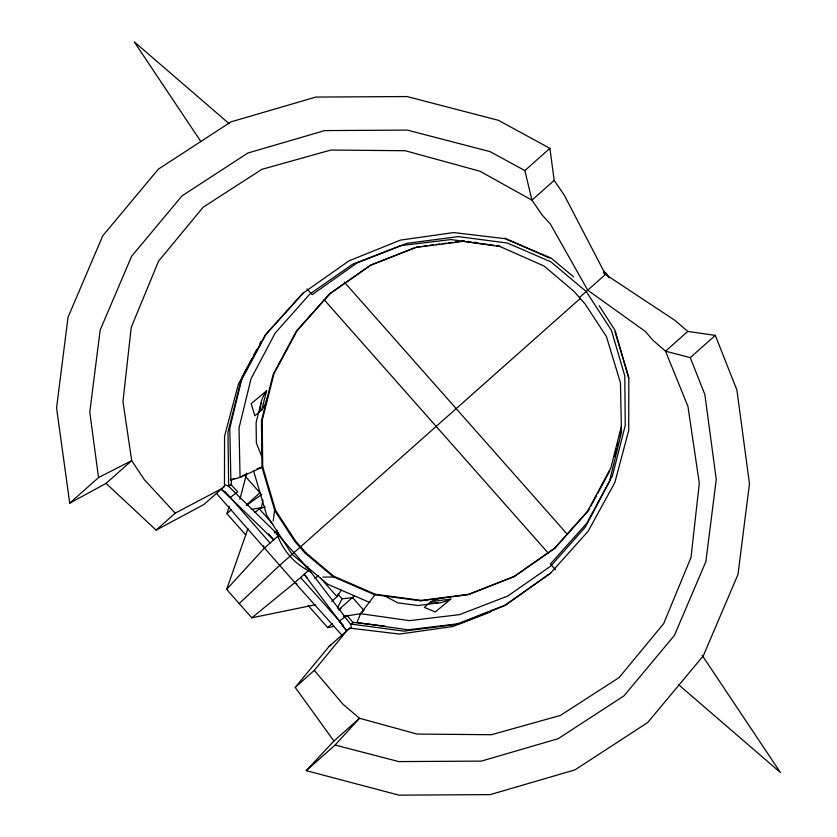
<?xml version="1.0" encoding="UTF-8"?>
<svg xmlns="http://www.w3.org/2000/svg" width="837" height="837" viewBox="0 0 837 837"><rect width="100%" height="100%" fill="white"/><g stroke="black" fill="none" stroke-linecap="round" stroke-linejoin="round"><path stroke-width="1.26" d="M69.722 503.163L98.536 477.561L89.779 412.243L100.158 330.092L131.608 256.3L181.974 195.91L247.836 153.025L324.693 130.582L407.305 130.101L490.043 151.623L524.862 170.581L531.955 200.158L542.282 215.182L550.369 224.034L587.72 290.188L645.442 331.536L652.703 340.042L665.53 351.205L687.941 406.374L699.303 483.263L691.027 557.369L663.678 623.638L619.108 677.562L560.361 715.447L491.434 734.719L417.046 734.059L359.533 718.272L333.911 741.027L306.269 770.647L398.977 795.15L490.179 794.627L575.009 769.852L647.702 722.53L703.289 655.863L738.004 574.412L749.46 483.734L736.884 389.979L715.3 335.375L687.784 331.431L674.967 320.393L605.454 274.431L564.41 195.377L554.199 180.394L549.888 148.337L498.392 120.298L407.054 96.548L315.863 97.071L231.022 121.846L158.339 169.168L102.742 235.825L68.027 317.275L56.571 407.964L69.722 503.163L106.079 483.409L156.121 530.124L203.778 504.585L224.462 486.36L224.567 436.129L238.43 384.068L265.13 335.365L302.848 293.327L348.998 260.841L400.442 240.114L453.664 232.56L505.046 238.681L551.081 258.068L573.659 276.901M224.473 484.613L228.334 486.025L231.179 484.769L231.504 479.36M273.207 520.938L274.62 510.057M262.954 499.971L261.406 507.64L251.194 509.44M266.564 390.848L251.173 403.685L254.846 415.759L261.709 410.036L266.564 390.848C262.63 396.225 259.888 403.34 260.485 410.046L261.709 410.036L264.618 405.401A19.293 7.742 -74 0 0 267.244 397.857M261.039 403.036L256.122 422.476L256.352 442.94L261.866 456.793M589.614 508.436L588.39 510.706L555.276 547.848L513.782 576.756L468.145 594.688L420.676 600.82L374.631 594.699L333.147 576.714L305.233 553.236L294.718 541.351L274.818 510.758L261.981 467.318L261.447 420.76L273.207 374.265L296.444 330.992L329.558 293.86L370.31 265.36L415.958 247.428L463.416 241.297L494.123 245.377M555.276 547.848L514.525 576.337L468.877 594.27L421.419 600.401L375.374 594.28L333.89 576.295L305.976 552.828L295.461 540.932L275.561 510.35L262.724 466.91L262.19 420.352L273.95 373.857L297.187 330.584L330.301 293.442L371.053 264.952L415.497 247.49M621.378 426.378L610.884 467.841L587.647 511.125L554.533 548.256M614.484 456.123L616.398 448.59M617.036 446.069L617.988 442.302M619.579 436.014L620.531 432.248M239.884 499.323L246.748 473.156M245.733 534.927L226.953 513.688L229.202 506.186M315.34 604.774L251.791 617.811L226.649 589.384L247.961 528.576M337.426 608.007L341.998 598.79L352.387 597.681M252.031 358.351L242.364 376.629L229.788 428.251L230.866 480.009L240.062 477.404L262.724 466.91M253.245 356.06L256.875 349.207M259.888 343.494L261.102 341.214M590.838 506.155L596.342 495.902M597.566 493.631L609.796 470.854M331.839 601.28L337.018 596.655L341.36 590.127M333.911 741.027L295.199 687.386L314.304 670.406L347.156 630.376L349.856 628.137L399.615 634.069L452.838 626.505L504.282 605.779L550.432 573.293L588.139 531.265L614.839 482.562L628.713 430.5L628.807 378.638L615.132 330.5L599.187 305.767M349.856 628.137L329.161 646.363L295.199 687.386M226.649 589.384L264.366 548.151L278.721 535.398L309.209 569.871L350.64 624.329L351.582 628.346M306.269 770.647L335.093 745.035L359.533 718.272L342.919 704.179L314.304 670.406M364.085 610.152L360.59 613.699L356.907 622.529L408.037 629.811L460.674 623.492L490.775 611.878M239.215 603.592L279.61 565.393L579.978 298.746M246.214 505.192L259.888 492.763L245.356 476.326M338.682 609.744L354.375 595.86M254.961 512.6L259.271 508.75L265.277 507.002M274.526 532.981L277.11 530.668M314.869 578.597L318.311 575.511M106.079 483.409L131.702 460.643L122.955 401.509L131.231 327.403L158.58 261.134L203.15 207.21L261.897 169.325L330.824 150.053L405.213 150.712L479.999 171.24L531.955 200.158L554.199 180.394M524.862 170.581L549.888 148.337M156.121 530.124L175.226 513.144L221.774 488.599L224.462 486.36M231.493 484.497L228.334 486.025L278.721 535.398M226.953 513.688L231.556 509.607M579.424 297.553L605.454 274.431L603.467 272.778M251.791 617.811L294.854 582.625L309.209 569.871M308.068 605.413L327.706 627.614L332.299 623.534M350.64 624.329L353.413 622.362L385.187 626.149M351.456 623.764L353.413 622.362M687.784 331.431L665.53 351.205L690.263 357.619L704.859 394.541L716.252 479.444L705.873 561.606L674.423 635.398L624.057 695.788L558.195 738.673L481.338 761.115L398.726 761.586L335.093 745.035M690.263 357.619L715.3 335.375M450.745 599.114C444.813 602.148 437.542 603.99 430.929 602.766L431.16 601.646L450.745 599.114L435.355 611.952L424.296 607.369L431.16 601.646L436.223 599.449A19.293 7.062 -9.6 0 1 444.06 597.796M329.161 646.363L331.421 644.511M246.444 505.381L261.835 494.374M276.168 534.247L278.24 532.771M305.892 567.852L307.964 566.377M338.912 609.932L340.962 608.468M245.565 474.255L240.062 477.404L239.026 427.989L251.027 378.763L275.195 333.074L309.889 293.996L352.754 264.157L400.913 245.586L451.101 239.549L499.919 246.507L544.019 266.009L573.795 291.192L585.053 303.915L606.427 336.579L620.447 382.791L621.472 432.206L609.482 481.432L585.304 527.122L550.62 566.199L507.756 596.038L459.597 614.62L409.408 620.646L360.59 613.699L375.374 594.28M329.558 293.86L330.301 293.442M261.447 420.76L262.19 420.352M294.718 541.351L295.461 540.932M305.233 553.236L305.976 552.828M420.676 600.82L421.419 600.401M98.536 477.561L131.702 460.643L144.163 479.444L175.226 513.144M230.866 480.009L234.402 478.408M257.011 468.772L261.981 467.318M327.706 627.614L334.109 626.39M343.432 616.409L361.009 613.667M416.7 247.02L420.551 246.517M423.114 246.183L426.964 245.691M429.527 245.356L433.378 244.864M435.941 244.53L439.791 244.038M442.354 243.703L446.205 243.201M448.768 242.876L452.618 242.374M455.182 242.05L459.032 241.548M461.595 241.213L464.158 240.889M437.845 602.964L417.998 605.528L397.763 602.839L385.041 596.08M322.873 577.091L333.817 576.996M467.998 241.401L470.551 241.736M474.391 242.249L476.954 242.584M496.676 245.712L500.516 246.224M350.954 624.046L403.832 631.14L455.872 624.475L505.956 604.848L550.62 573.083M303.067 293.17L266.26 333.806L240.805 381.295L227.967 432.279L228.647 485.753M369.902 602.546L327.685 584.247L292.082 554.303L266.71 515.289L253.642 471.085M504.732 238.168L549.731 258.068M310.851 572.069L307.922 570.436C294.226 563.029 283.691 551.112 278.01 536.611L276.681 533.431M216.553 493.432L294.854 582.625L297.062 583.996M603.487 271.052L606.448 273.542L609.252 277.874M229.097 123.614L134.255 41.85L200.964 141.694M678.671 684.792L780.429 772.52L702.117 655.308M231.179 484.769L237.677 491.769L230.018 497.691L221.334 489.143M221.355 489.122L273.709 539.855L268.551 533.954M307.597 578.126L304.197 574.328L346.717 630.92L339.288 621.253L346.957 615.331L353.099 622.644M300.588 577.54L343.097 625.04M294.854 582.625L342.574 635.942M344.31 282.111L567.319 534.288M324.118 299.677L548.497 553.403M307.012 288.828L312.18 294.666L356.939 263.048L406.928 243.337L458.289 236.609L507.358 243.033L550.872 261.824L586.214 291.517L611.387 330.259L624.779 375.813L625.249 425.416L612.433 475.719L586.915 523.094L550.369 564.002L555.496 569.809M352.346 597.315L363.457 609.87M337.719 593.935L341.998 598.79M259.271 508.75L272.872 524.129M320.016 577.436L337.018 596.655M224.85 491.277L270.1 543.056M263.404 545.808L264.366 548.151M614.975 331.839L628.922 377.822"/></g></svg>
